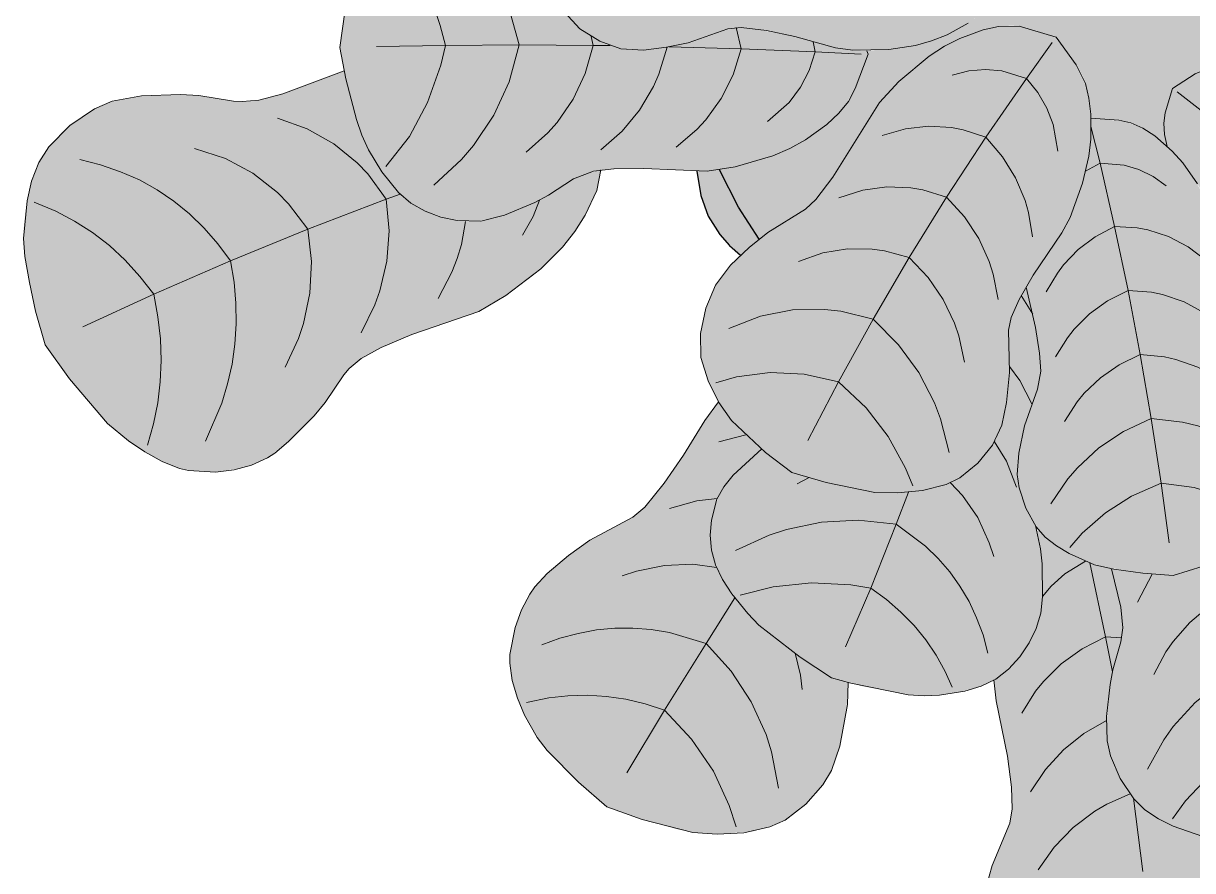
# Model space of a CAD drawing. Header units: centimetres. Extents: x 0 to 879, y -664 to 265.
# Drawn here: x 176 to 228.7, y -143.6 to -105.5 of the extents above; entities that cross this region are included whole.
import ezdxf

# ---------------------------------------------------------------- set-up
doc = ezdxf.new("R2010")
doc.units = ezdxf.units.CM
for name, color, linetype, lineweight, true_color in [('VEG-HOJAS', 117, 'Continuous', 18, 0x2e5e38), ('VEG-MACETA', 25, 'Continuous', 25, 0x745440), ('VEG-NERVIOS', 115, 'Continuous', 9, 0x528c5c)]:
    doc.layers.add(name, color=color, linetype=linetype, lineweight=lineweight, true_color=true_color)
doc.layers.add('VEG-RELLENO', color=253, linetype='Continuous', true_color=0x96c896)

# ---------------------------------------------------------------- blocks, each defined once
blk = doc.blocks.new('VEG_Ficus_lyrata_PLANTA')
at = {"layer": 'VEG-RELLENO', "true_color": 0xf2ead8}
h = blk.add_hatch(color=7, dxfattribs=at)
h.dxf.hatch_style = 1
h.paths.add_polyline_path([(5.27, 19.29), (6.38, 18.8), (7.46, 18.02), (8.46, 17.88), (9.18, 17.69), (8.44, 17.42), (7.64, 16.95), (5.98, 17.61), (4.91, 17.94)])
h.paths.add_polyline_path([(-15.11, 12.72), (-14.36, 12.59), (-13.72, 12.55), (-14.17, 12.03), (-15.18, 12.58)])
h.paths.add_polyline_path([(-16.01, -11.47), (-16.95, -10.54), (-17.47, -9.71), (-17.81, -8.78), (-17.99, -7.69), (-16.96, -7.62), (-16.11, -9.3), (-15.17, -10.75)])
h.paths.add_polyline_path([(11.02, -16.52), (10.28, -17.15), (9.71, -17.47), (9.1, -17.72), (8.57, -17.85), (7.89, -16.84), (9.3, -16.11), (10.28, -15.5)])
h.paths.add_polyline_path([(18.7, -6.54), (18.03, -7.45), (17.16, -7.17), (17.52, -6.24)])
at = {"layer": 'VEG-RELLENO', "true_color": 0x7a5e4a}
h = blk.add_hatch(color=35, dxfattribs=at)
h.dxf.hatch_style = 1
h.paths.add_polyline_path([(17.52, -6.24), (17.16, -7.17), (16.13, -6.93), (14.77, -6.81), (14.02, -6.6), (13.13, -6.09), (12.17, -5.43), (10.83, -4.39), (10.05, -3.92), (10.88, -4.04), (13.82, -4.13), (14.55, -4.75), (15.55, -5.39), (16.33, -5.77)])
h.paths.add_polyline_path([(9.3, -16.11), (7.89, -16.84), (6.85, -15.56), (6.58, -15.04), (6.33, -14.22), (5.99, -12.67), (5.75, -11.17), (5.51, -10.2), (6.16, -10.77), (7.62, -11.76), (9.1, -12.89), (9.33, -13.64), (9.62, -14.35), (10.28, -15.5)])
h.paths.add_polyline_path([(-15.17, -10.75), (-16.11, -9.3), (-16.96, -7.62), (-15.4, -7.27), (-14.16, -6.84), (-13.09, -6.28), (-12.13, -5.59), (-11.35, -4.82), (-10.98, -4.26), (-10.27, -2.42), (-10.32, -2.26), (-8.93, -2.16), (-7.77, -1.92), (-7.06, -1.68), (-6.38, -1.38), (-5.48, -0.82), (-4.8, -0.15), (-3.84, 1.45), (-3.88, 2.03), (-3.09, 1.32), (-2.54, 0.95), (-2, 0.68), (-1.46, 0.54), (-0.08, 0.38), (1.12, 1.13), (2.19, 0.6), (2.7, 0.43), (3.57, 0.37), (4.67, 0.5), (4.95, -0.54), (5.4, -1.29), (5.84, -1.78), (6.35, -2.24), (6.92, -2.65), (7.62, -3.06), (6.32, -2.92), (5.17, -3.02), (4.47, -3.3), (3.45, -3.97), (3.12, -5.06), (3.05, -5.52), (3.09, -6.03), (3.21, -6.57), (2.38, -5.92), (1.57, -5.51), (1.03, -5.39), (-0.24, -5.3), (-0.33, -4.4), (-0.59, -3.44), (-0.89, -2.89), (-1.8, -1.65), (-3.19, -1.22), (-3.77, -1.13), (-4.4, -1.17), (-5.43, -1.43), (-6.49, -1.88), (-7.17, -2.27), (-8.22, -3.05), (-9.2, -3.95), (-10.01, -4.95), (-11.09, -6.75), (-12.04, -8.22), (-12.84, -9.19), (-13.35, -9.59), (-14.51, -10.26)])
h.paths.add_polyline_path([(-14.17, 12.03), (-13.72, 12.55), (-12.71, 12.59), (-11.99, 12.77), (-10.59, 13.47), (-9.93, 12.87), (-9.26, 12.39), (-8.82, 11.89), (-7.93, 11.03), (-7.57, 10.56), (-7.3, 10.04), (-7.02, 9.22), (-6.66, 7.95), (-6.35, 6.52), (-7.13, 7.06), (-8.21, 7.65), (-8.93, 7.94), (-9.89, 8.18), (-10.82, 9.38), (-11.83, 10.4), (-12.9, 11.28)])
h.paths.add_polyline_path([(5.98, 17.61), (7.64, 16.95), (6.91, 16.28), (6.39, 15.46), (5.76, 14.01), (5.4, 12.61), (5.06, 11.85), (4.56, 11.22), (3.76, 10.37), (2.61, 9.28), (2.21, 10.65), (1.8, 12.51), (1.79, 13.42), (2.04, 14.53), (3.04, 15.07), (3.53, 15.5), (3.97, 16.06), (4.38, 16.73), (4.91, 17.94)])
h.paths.add_polyline_path([(17.51, 6.24), (16.05, 5.44), (15.23, 5.25), (13.16, 5.25), (11.54, 5.39), (12.29, 5.72), (13.68, 6.06), (14.39, 6.35), (14.98, 6.22), (15.72, 6.16), (16.5, 6.17), (17.49, 6.3)])
at = {"layer": 'VEG-RELLENO', "true_color": 0x6ca173}
h = blk.add_hatch(color=113, dxfattribs=at)
h.dxf.hatch_style = 1
h.paths.add_polyline_path([(-24.96, 6.43), (-24.35, 7.88), (-23.34, 9.82), (-22.71, 10.62), (-21.92, 11.4), (-21.04, 12.03), (-20.08, 12.37), (-19.02, 12.47), (-18.01, 12.35), (-17.07, 11.97), (-16.19, 11.39), (-15.39, 10.78), (-14.06, 9.45), (-13.55, 9.14), (-12.46, 8.75), (-11.19, 8.43), (-9.31, 8.05), (-8.57, 7.81), (-7.13, 7.06), (-6.13, 6.36), (-5.57, 5.86), (-5.07, 5.31), (-4.45, 4.44), (-4.15, 3.85), (-3.93, 2.96), (-3.84, 1.45), (-4.62, 0.1), (-5.22, -0.62), (-5.76, -1.02), (-6.71, -1.54), (-7.41, -1.81), (-8.14, -2.02), (-9.34, -2.21), (-10.96, -2.24), (-11.73, -2.13), (-13.57, -1.62), (-14.84, -1.35), (-15.99, -1.21), (-16.58, -1.27), (-18.37, -1.9), (-19.35, -2.1), (-20.39, -2.24), (-21.4, -2.18), (-22.35, -1.83), (-23.25, -1.27), (-23.95, -0.52), (-24.46, 0.45), (-24.9, 1.87), (-25.05, 2.9), (-25.06, 5.06)])
at = {"layer": 'VEG-RELLENO', "true_color": 0x54915c}
h = blk.add_hatch(color=93, dxfattribs=at)
h.dxf.hatch_style = 1
h.paths.add_polyline_path([(-34.07, -2.11), (-33.83, -0.41), (-33.38, 1.57), (-32.99, 2.61), (-32.41, 3.63), (-31.67, 4.6), (-31.09, 5.11), (-30.08, 5.64), (-29.09, 5.91), (-28.51, 5.7), (-27.7, 5.49), (-26.14, 5.2), (-25.28, 5.17), (-25.06, 5.06), (-25.02, 2.55), (-24.81, 1.52), (-24.46, 0.45), (-23.95, -0.52), (-23.51, -1.04), (-22.96, -1.48), (-22.04, -1.97), (-21.07, -2.23), (-20.04, -2.21), (-18.37, -1.9), (-16.58, -1.27), (-15.7, -1.22), (-13.57, -1.62), (-11.73, -2.13), (-10.96, -2.24), (-10.32, -2.26), (-10.27, -2.42), (-10.85, -3.96), (-11.35, -4.82), (-11.84, -5.34), (-12.75, -6.06), (-13.43, -6.48), (-14.16, -6.84), (-15.4, -7.27), (-17.1, -7.65), (-17.94, -7.69), (-20, -7.57), (-21.4, -7.57), (-22.64, -7.69), (-23.54, -8.03), (-24.97, -8.95), (-25.95, -9.38), (-27, -9.78), (-28.07, -9.96), (-29.15, -9.84), (-30.22, -9.49), (-30.86, -9.13), (-31.15, -8.91), (-31.94, -8.05), (-32.78, -6.73), (-33.21, -5.71), (-33.8, -3.52)])
at = {"layer": 'VEG-RELLENO', "true_color": 0x6da274}
h = blk.add_hatch(color=113, dxfattribs=at)
h.dxf.hatch_style = 1
h.paths.add_polyline_path([(-13.7, -21.25), (-14.89, -20.35), (-16.42, -18.92), (-16.99, -18.1), (-17.48, -17.13), (-17.8, -16.07), (-17.82, -14.99), (-17.58, -13.86), (-17.14, -12.82), (-16.47, -11.92), (-15.63, -11.13), (-14.79, -10.45), (-13.09, -9.4), (-12.62, -8.96), (-11.86, -7.95), (-9.76, -4.6), (-8.89, -3.64), (-7.52, -2.51), (-6.83, -2.06), (-6.13, -1.71), (-5.08, -1.32), (-4.4, -1.17), (-3.47, -1.16), (-1.8, -1.65), (-0.89, -2.89), (-0.48, -3.74), (-0.33, -4.4), (-0.24, -5.12), (-0.24, -6.25), (-0.33, -7.01), (-0.61, -8.22), (-1.16, -9.77), (-1.54, -10.47), (-2.83, -12.37), (-3.47, -13.46), (-3.82, -14.27), (-3.95, -14.85), (-3.9, -16.76), (-4.04, -18.11), (-4.25, -19.13), (-4.67, -20.03), (-5.33, -20.84), (-6.14, -21.5), (-6.75, -21.8), (-7.82, -22.07), (-8.94, -22.17), (-9.97, -22.15), (-12.16, -21.7)])
at = {"layer": 'VEG-RELLENO', "true_color": 0x5f9967}
h = blk.add_hatch(color=103, dxfattribs=at)
h.dxf.hatch_style = 1
h.paths.add_polyline_path([(19.48, -15.32), (18.66, -16.15), (17.38, -17.19), (16.67, -17.55), (15.84, -17.83), (14.95, -17.96), (14.07, -17.86), (13.16, -17.56), (12.34, -17.1), (11.64, -16.49), (11.04, -15.75), (10.52, -15.02), (9.73, -13.57), (9.39, -13.16), (8.79, -12.64), (7.88, -11.95), (6.16, -10.77), (5.51, -10.2), (5.15, -9.32), (4.57, -8.25), (3.91, -7.31), (3.21, -6.57), (3.09, -6.03), (3.05, -5.52), (3.12, -5.06), (3.45, -3.97), (4.47, -3.3), (5.17, -3.02), (6.32, -2.92), (7.62, -3.06), (8.62, -3.5), (10.24, -4.02), (10.83, -4.39), (12.17, -5.43), (13.13, -6.09), (14.02, -6.6), (14.77, -6.81), (16.13, -6.93), (16.98, -7.13), (17.86, -7.38), (18.66, -7.77), (19.35, -8.35), (19.94, -9.07), (20.33, -9.85), (20.51, -10.74), (20.53, -11.93), (20.4, -12.74), (19.89, -14.34)])
at = {"layer": 'VEG-RELLENO', "true_color": 0x4f8956}
h = blk.add_hatch(color=105, dxfattribs=at)
h.dxf.hatch_style = 1
h.paths.add_polyline_path([(-47.34, -15.5), (-47.84, -13.7), (-48.2, -11.93), (-48.3, -11.13), (-48.31, -10.31), (-48.22, -9.46), (-47.95, -8.13), (-47.63, -7.3), (-47.42, -6.93), (-47.18, -6.59), (-46.58, -5.93), (-45.49, -5.1), (-44.72, -4.69), (-44.32, -4.54), (-43, -4.3), (-41.24, -4.23), (-40.42, -4.28), (-38.85, -4.53), (-38.47, -4.55), (-37.71, -4.49), (-36.64, -4.21), (-33.87, -3.17), (-33.41, -5.01), (-33.08, -6.06), (-32.59, -7.05), (-31.94, -8.05), (-31.15, -8.91), (-30.55, -9.32), (-29.88, -9.63), (-28.78, -9.91), (-27.72, -9.94), (-26.65, -9.66), (-24.97, -8.95), (-23.25, -7.88), (-22.31, -7.63), (-22.49, -8.56), (-22.81, -9.3), (-23.24, -10.04), (-23.75, -10.76), (-24.33, -11.44), (-25.38, -12.41), (-26.58, -13.29), (-27.81, -14), (-30.82, -15.04), (-32.2, -15.62), (-33.1, -16.12), (-33.65, -16.58), (-34.96, -18.41), (-36.37, -19.86), (-37.33, -20.6), (-37.68, -20.78), (-38.43, -21.04), (-39.66, -21.24), (-40.88, -21.17), (-41.28, -21.08), (-42.07, -20.76), (-43.22, -20.08), (-44.23, -19.33), (-45.08, -18.45), (-46.59, -16.58)])
at = {"layer": 'VEG-RELLENO', "true_color": 0x649c6b}
h = blk.add_hatch(color=103, dxfattribs=at)
h.dxf.hatch_style = 1
h.paths.add_polyline_path([(3.48, -25.89), (2.11, -25.79), (0.22, -25.49), (-0.63, -25.19), (-1.5, -24.74), (-2.29, -24.17), (-2.87, -23.44), (-3.29, -22.56), (-3.52, -21.65), (-3.53, -20.71), (-3.36, -19.76), (-3.15, -18.86), (-2.63, -17.51), (-2.49, -16.69), (-2.54, -15.88), (-2.73, -14.73), (-3.15, -12.91), (-2.65, -12.06), (-1.54, -10.47), (-1.01, -9.4), (-0.61, -8.22), (-0.41, -7.41), (-0.24, -6.25), (-0.24, -5.3), (1.3, -5.44), (2.11, -5.75), (2.65, -6.1), (3.43, -6.78), (3.91, -7.31), (4.36, -7.92), (5.15, -9.32), (5.58, -10.41), (6.26, -13.93), (6.58, -15.04), (6.85, -15.56), (8, -16.98), (8.5, -17.82), (8.98, -18.75), (9.28, -19.72), (9.32, -20.74), (9.17, -21.78), (8.79, -22.69), (8.17, -23.5), (7.16, -24.38), (6.37, -24.85), (4.62, -25.55)])
at = {"layer": 'VEG-RELLENO', "true_color": 0x518d59}
h = blk.add_hatch(color=115, dxfattribs=at)
h.dxf.hatch_style = 1
h.paths.add_polyline_path([(-11.91, -30.51), (-13.33, -29.57), (-15.19, -28.13), (-15.93, -27.33), (-16.82, -26.07), (-17.25, -25.09), (-17.38, -24.08), (-17.27, -23.07), (-16.94, -22.17), (-16.34, -21.38), (-15.06, -20.19), (-13.7, -21.25), (-12.16, -21.7), (-10.32, -22.1), (-9.29, -22.18), (-7.82, -22.07), (-6.75, -21.8), (-6.14, -21.5), (-5.59, -21.08), (-4.87, -20.31), (-4.5, -19.75), (-4.25, -19.13), (-4.09, -18.45), (-3.92, -17.08), (-3.9, -16.43), (-3.97, -15.16), (-3.9, -14.55), (-3.61, -13.73), (-3.15, -12.91), (-2.79, -14.4), (-2.49, -16.42), (-2.56, -17.24), (-3.22, -19.15), (-3.48, -20.39), (-3.55, -21.03), (-3.52, -21.65), (-3.39, -22.26), (-3.16, -22.87), (-2.73, -23.64), (-2.45, -25.03), (-2.4, -26.47), (-2.44, -27.22), (-2.57, -27.95), (-2.83, -28.61), (-3.44, -29.56), (-4.23, -30.35), (-4.52, -30.56), (-5.17, -30.88), (-6.29, -31.18), (-7.4, -31.31), (-8.46, -31.27), (-10.59, -30.87)])
at = {"layer": 'VEG-RELLENO', "true_color": 0x55925d}
h = blk.add_hatch(color=103, dxfattribs=at)
h.dxf.hatch_style = 1
h.paths.add_polyline_path([(8.81, -37.86), (7.28, -37.88), (5.14, -37.72), (4.48, -37.56), (3.82, -37.33), (3.14, -37.03), (2.49, -36.66), (1.94, -36.21), (1.7, -35.96), (1.09, -35.04), (0.77, -34.37), (0.56, -33.68), (0.46, -32.62), (0.69, -30.47), (1.12, -28.88), (1.2, -28.25), (1.12, -27.32), (0.69, -25.59), (2.33, -25.82), (3.48, -25.89), (4.82, -25.47), (6.64, -24.71), (7.41, -24.18), (8.17, -23.5), (8.61, -22.97), (8.95, -22.4), (9.17, -21.78), (9.32, -20.74), (9.31, -20.05), (9.21, -19.39), (8.83, -18.43), (8.35, -17.55), (9.18, -18.79), (9.77, -19.99), (10.89, -23.93), (11.37, -25.16), (11.94, -25.98), (13.19, -27.22), (14.31, -28.79), (14.83, -29.85), (15.02, -30.58), (15.09, -31.37), (15.01, -32.57), (14.82, -33.3), (14.67, -33.65), (14.26, -34.31), (13.49, -35.22), (12.66, -35.97), (11.75, -36.53), (9.87, -37.44)])
at = {"layer": 'VEG-RELLENO', "true_color": 0x4c8453}
h = blk.add_hatch(color=105, dxfattribs=at)
h.dxf.hatch_style = 1
h.paths.add_polyline_path([(-22.03, -36.31), (-23.32, -35.2), (-24.72, -33.77), (-25.18, -33.19), (-25.74, -32.18), (-26.2, -31.03), (-26.38, -30.24), (-26.4, -29.45), (-26.17, -28.24), (-25.88, -27.44), (-25.5, -26.73), (-25.28, -26.4), (-24.72, -25.8), (-24.09, -25.25), (-22.8, -24.31), (-20.87, -23.27), (-20.1, -22.57), (-18.81, -20.81), (-17.62, -18.92), (-17, -18.07), (-16.42, -18.92), (-15.06, -20.19), (-16.34, -21.38), (-16.77, -21.9), (-17.08, -22.46), (-17.33, -23.4), (-17.38, -24.08), (-17.32, -24.76), (-17.14, -25.41), (-16.82, -26.07), (-16.4, -26.72), (-15.69, -27.61), (-15.19, -28.13), (-13.33, -29.57), (-11.91, -30.51), (-11.17, -30.72), (-11.25, -32.07), (-11.64, -33.96), (-12.09, -35.01), (-12.53, -35.62), (-13.08, -36.2), (-13.69, -36.7), (-14.34, -37.08), (-15.45, -37.42), (-17.06, -37.55), (-18.16, -37.47), (-18.88, -37.32), (-20.7, -36.8)])
at = {"layer": 'VEG-RELLENO', "true_color": 0x498050}
h = blk.add_hatch(color=105, dxfattribs=at)
h.dxf.hatch_style = 1
h.paths.add_polyline_path([(2.84, -47.85), (1.2, -47.63), (-0.71, -47.22), (-1.72, -46.85), (-2.73, -46.3), (-3.69, -45.61), (-4.21, -45.07), (-4.79, -44.1), (-5.16, -43), (-5.31, -41.9), (-5.17, -40.77), (-4.68, -38.96), (-3.89, -37.05), (-3.78, -36.4), (-3.81, -35.43), (-3.99, -34.03), (-4.5, -31.54), (-4.6, -30.6), (-3.95, -30.11), (-3.44, -29.56), (-2.83, -28.61), (-2.57, -27.95), (-2.44, -27.22), (-2.4, -26.47), (-2.45, -25.03), (-2.67, -23.91), (-2.59, -23.83), (-2.04, -24.37), (-1.21, -24.9), (-0.07, -25.41), (0.69, -25.59), (1.12, -27.32), (1.2, -28.25), (1.12, -28.88), (0.76, -30.14), (0.63, -30.8), (0.47, -32.25), (0.46, -32.98), (0.56, -33.68), (0.77, -34.37), (1.09, -35.04), (1.48, -35.67), (1.94, -36.21), (2.49, -36.66), (3.48, -37.18), (4.48, -37.56), (5.14, -37.72), (5.8, -37.8), (7.52, -37.89), (8.74, -37.86), (9.34, -39.15), (9.73, -40.36), (9.82, -41.59), (9.74, -42.45), (9.56, -43.28), (9.27, -44.04), (9.08, -44.38), (8.32, -45.32), (7.12, -46.31), (6.19, -46.82), (4.15, -47.53)])
at = {"layer": 'VEG-HOJAS'}
for points in [[(-5.76, -1.02), (-6.71, -1.54), (-7.41, -1.81), (-8.14, -2.02), (-9.34, -2.21), (-10.96, -2.24), (-11.73, -2.13), (-13.57, -1.62), (-14.84, -1.35), (-15.99, -1.21), (-16.58, -1.27), (-18.37, -1.9), (-19.35, -2.1), (-20.39, -2.24), (-21.4, -2.18), (-22.35, -1.83), (-23.25, -1.27), (-23.95, -0.52)], [(-10.32, -2.26), (-10.27, -2.42), (-10.85, -3.96), (-11.15, -4.55), (-11.58, -5.08), (-12.13, -5.59), (-13.09, -6.28), (-13.79, -6.66), (-14.56, -6.99), (-16.26, -7.49), (-17.52, -7.68), (-20.37, -7.56), (-21.72, -7.58), (-22.64, -7.69), (-23.54, -8.03), (-24.67, -8.77), (-25.28, -9.1), (-26.65, -9.66), (-27.72, -9.94), (-28.78, -9.91), (-29.52, -9.75), (-30.22, -9.49), (-30.86, -9.13), (-31.42, -8.65), (-32.17, -7.72), (-32.78, -6.73), (-33.08, -6.06), (-33.31, -5.36), (-33.8, -3.52), (-34.07, -2.11), (-33.83, -0.41)], [(3.21, -6.57), (3.09, -6.03), (3.05, -5.52), (3.12, -5.06), (3.45, -3.97), (4.47, -3.3), (5.17, -3.02), (6.32, -2.92), (7.62, -3.06)], [(-22.31, -7.63), (-22.49, -8.56), (-23.01, -9.67), (-23.48, -10.4), (-24.03, -11.11), (-25.01, -12.09), (-26.58, -13.29), (-27.81, -14), (-30.82, -15.04), (-32.2, -15.62), (-33.1, -16.12), (-33.65, -16.58), (-33.88, -16.86), (-34.73, -18.1), (-35.22, -18.7), (-36.37, -19.86), (-37, -20.39), (-37.33, -20.6), (-38.05, -20.92), (-38.83, -21.14), (-39.66, -21.24), (-40.88, -21.17), (-41.28, -21.08), (-42.07, -20.76), (-42.85, -20.32), (-43.58, -19.83), (-44.53, -19.05), (-46.24, -17.04), (-47.34, -15.5), (-47.78, -13.99), (-48.05, -12.7), (-48.26, -11.53), (-48.32, -10.72), (-48.15, -9.02), (-47.95, -8.13), (-47.63, -7.3), (-47.18, -6.59), (-46.23, -5.63), (-45.11, -4.88), (-44.32, -4.54), (-43, -4.3), (-41.24, -4.23), (-40.42, -4.28), (-38.85, -4.53), (-38.47, -4.55), (-37.71, -4.49), (-36.64, -4.21), (-33.87, -3.17)], [(-0.24, -5.3), (1.03, -5.39), (1.57, -5.51), (2.11, -5.75), (2.65, -6.1), (3.43, -6.78), (3.91, -7.31), (4.57, -8.25)], [(4.82, -25.47), (3.48, -25.89), (2.11, -25.79), (0.8, -25.61), (-0.07, -25.41), (-1.21, -24.9), (-1.78, -24.56), (-2.29, -24.17), (-2.69, -23.7), (-3.16, -22.87), (-3.47, -21.95), (-3.55, -21.34), (-3.48, -20.39), (-3.22, -19.15), (-2.63, -17.51), (-2.49, -16.69), (-2.54, -15.88), (-2.73, -14.73), (-3.15, -12.91)], [(4.81, -37.65), (3.48, -37.18), (2.81, -36.85), (2.2, -36.45), (1.7, -35.96), (1.09, -35.04), (0.65, -34.02), (0.5, -33.34), (0.47, -32.25), (0.63, -30.8), (0.76, -30.14), (1.12, -28.88), (1.2, -28.25), (1.12, -27.32), (0.69, -25.59)], [(-11.17, -30.72), (-11.2, -31.71), (-11.54, -33.58), (-11.91, -34.68), (-12.3, -35.32), (-13.08, -36.2), (-14.01, -36.91), (-14.69, -37.22), (-15.86, -37.48), (-17.06, -37.55), (-18.16, -37.47), (-20.44, -36.88), (-22.03, -36.31), (-23.32, -35.2), (-24.72, -33.77), (-25.18, -33.19), (-25.74, -32.18), (-26.06, -31.42), (-26.3, -30.63), (-26.41, -29.85), (-26.4, -29.45), (-26.17, -28.24), (-25.88, -27.44), (-25.5, -26.73), (-25.28, -26.4), (-24.72, -25.8), (-23.76, -25), (-22.8, -24.31), (-20.87, -23.27), (-20.33, -22.82), (-19.46, -21.74), (-18.58, -20.47), (-17.62, -18.92), (-17, -18.07)], [(-2.73, -23.64), (-2.5, -24.69), (-2.42, -25.37), (-2.41, -26.85), (-2.49, -27.59), (-2.69, -28.28), (-3.01, -28.93), (-3.44, -29.56), (-3.95, -30.11), (-4.52, -30.56), (-5.17, -30.88), (-5.91, -31.1), (-7.05, -31.28), (-7.75, -31.32), (-8.46, -31.27), (-11.05, -30.75), (-11.91, -30.51), (-13.33, -29.57), (-15.19, -28.13), (-15.69, -27.61), (-16.4, -26.72), (-16.82, -26.07), (-17.14, -25.41), (-17.32, -24.76), (-17.38, -24.08), (-17.33, -23.4), (-17.08, -22.46), (-16.77, -21.9), (-16.34, -21.38), (-15.06, -20.19)], [(-5.08, -40.39), (-4.68, -38.96), (-3.89, -37.05), (-3.78, -36.4), (-3.81, -35.43), (-3.99, -34.03), (-4.5, -31.54), (-4.6, -30.6)]]:
    blk.add_lwpolyline(points, dxfattribs=at)
blk.add_lwpolyline([(-13.7, -21.25), (-14.89, -20.35), (-16.42, -18.92), (-16.99, -18.1), (-17.48, -17.13), (-17.8, -16.07), (-17.82, -14.99), (-17.58, -13.86), (-17.14, -12.82), (-16.47, -11.92), (-15.63, -11.13), (-14.79, -10.45), (-13.09, -9.4), (-12.62, -8.96), (-11.86, -7.95), (-9.76, -4.6), (-8.89, -3.64), (-7.52, -2.51), (-6.83, -2.06), (-6.13, -1.71), (-5.08, -1.32), (-4.4, -1.17), (-3.47, -1.16), (-1.8, -1.65), (-0.89, -2.89), (-0.48, -3.74), (-0.33, -4.4), (-0.24, -5.12), (-0.24, -6.25), (-0.33, -7.01), (-0.61, -8.22), (-1.16, -9.77), (-1.54, -10.47), (-2.83, -12.37), (-3.47, -13.46), (-3.82, -14.27), (-3.95, -14.85), (-3.9, -16.76), (-4.04, -18.11), (-4.25, -19.13), (-4.67, -20.03), (-5.33, -20.84), (-6.14, -21.5), (-6.75, -21.8), (-7.82, -22.07), (-8.94, -22.17), (-9.97, -22.15), (-12.16, -21.7)], close=True, dxfattribs=at)
at = {"layer": 'VEG-MACETA'}
for points in [[(-17.99, -7.69), (-17.81, -8.78), (-17.47, -9.71), (-16.95, -10.54), (-16.51, -11.03), (-16.01, -11.47)], [(-15.17, -10.75), (-16.11, -9.3), (-16.96, -7.62)]]:
    blk.add_lwpolyline(points, dxfattribs=at)
at = {"layer": 'VEG-NERVIOS'}
for points in [[(-25.98, -2), (-26.45, -0.33), (-26.78, 0.45), (-27.16, 1.19), (-27.61, 1.89), (-28.12, 2.56), (-28.69, 3.18), (-29.33, 3.77), (-30.02, 4.31)], [(-29.31, -2.02), (-29.54, -1.12), (-29.83, -0.26), (-30.18, 0.56), (-30.6, 1.33), (-31.08, 2.07), (-31.63, 2.76), (-32.22, 3.39)], [(-15.98, -2.17), (-16.21, -1.22)], [(-29.31, -2.02), (-32.41, -2.07)], [(-29.31, -2.02), (-29.52, -2.91), (-30.11, -4.59), (-30.93, -6.12), (-31.99, -7.48)], [(-25.98, -2), (-26.44, -3.66), (-27.13, -5.17), (-28.04, -6.53), (-28.58, -7.16), (-29.83, -8.31)], [(-25.98, -2), (-29.31, -2.02)], [(-22.65, -2.02), (-25.98, -2)], [(-22.65, -2.02), (-23.02, -3.29), (-23.56, -4.45), (-24.28, -5.49), (-24.7, -5.96), (-25.67, -6.83)], [(-22.65, -2.02), (-22.74, -1.62)], [(-21.88, -2.03), (-22.65, -2.02)], [(-19.32, -2.1), (-19.69, -3.31), (-19.94, -3.88), (-20.56, -4.94), (-21.35, -5.88), (-22.31, -6.72)], [(-15.98, -2.17), (-19.23, -2.08)], [(-12.65, -2.31), (-12.74, -1.86)], [(-1.98, -1.89), (-3.14, -3.51)], [(-15.98, -2.17), (-16.35, -3.35), (-16.89, -4.41), (-17.58, -5.37), (-17.98, -5.81), (-18.91, -6.6)], [(-12.65, -2.31), (-15.98, -2.17)], [(-12.65, -2.31), (-12.93, -3.15), (-13.32, -3.91), (-13.83, -4.59), (-14.8, -5.45)], [(-10.58, -2.41), (-12.65, -2.31)], [(-3.14, -3.51), (-4.24, -3.17), (-4.98, -3.1), (-5.73, -3.17), (-6.48, -3.36)], [(-3.14, -3.51), (-4.97, -6.16)], [(-3.14, -3.51), (-2.62, -4.15), (-2.22, -4.85), (-1.93, -5.59), (-1.72, -6.79)], [(3.65, -4.12), (5.01, -5.16)], [(-31.98, -8.95), (-32.81, -7.81), (-33.28, -7.31), (-34.33, -6.45), (-35.53, -5.78), (-36.87, -5.3)], [(-4.97, -6.16), (-5.99, -5.82), (-6.51, -5.72), (-7.54, -5.66), (-8.58, -5.78), (-9.63, -6.08)], [(-0.23, -5.68), (0.18, -7.32)], [(-4.97, -6.16), (-6.73, -8.85)], [(-4.97, -6.16), (-4.21, -7.04), (-3.63, -7.99), (-3.2, -9), (-3.05, -9.54), (-2.86, -10.65)], [(-35.5, -10.3), (-36.38, -9.15), (-36.88, -8.64), (-37.98, -7.78), (-39.22, -7.12), (-40.61, -6.66)], [(-38.99, -11.73), (-39.56, -10.96), (-40.17, -10.26), (-40.83, -9.61), (-41.54, -9.04), (-42.29, -8.53), (-43.09, -8.08), (-43.94, -7.71), (-44.84, -7.4), (-45.78, -7.16)], [(0.18, -7.32), (-0.47, -7.69)], [(0.18, -7.32), (0.83, -10.18)], [(0.18, -7.32), (1.26, -7.41), (1.93, -7.61), (2.57, -7.92), (3.16, -8.35)], [(-6.73, -8.85), (-7.8, -8.52), (-8.34, -8.43), (-9.42, -8.39), (-10.5, -8.54), (-11.58, -8.89)], [(-31.98, -8.95), (-35.5, -10.3)], [(-31.98, -8.95), (-31.85, -10.37), (-31.95, -11.74), (-32.26, -13.07), (-32.49, -13.71), (-33.11, -14.97)], [(-31.35, -8.72), (-31.98, -8.95)], [(-6.73, -8.85), (-8.42, -11.58)], [(-6.73, -8.85), (-5.92, -9.74), (-5.28, -10.72), (-4.81, -11.76), (-4.64, -12.32), (-4.41, -13.47)], [(-42.45, -13.23), (-43.07, -12.43), (-43.73, -11.7), (-44.44, -11.04), (-45.2, -10.45), (-46.01, -9.93), (-46.86, -9.48), (-47.83, -9.08)], [(-25.07, -8.99), (-25.35, -9.73), (-25.83, -10.57)], [(-28.4, -9.95), (-28.59, -10.99), (-28.78, -11.62), (-29.02, -12.23), (-29.64, -13.42)], [(-35.5, -10.3), (-38.99, -11.73)], [(-35.5, -10.3), (-35.34, -11.76), (-35.41, -13.18), (-35.7, -14.55), (-35.92, -15.22), (-36.53, -16.52)], [(0.83, -10.18), (-0.04, -10.65), (-0.8, -11.22), (-1.46, -11.9), (-1.74, -12.28), (-2.24, -13.12)], [(0.83, -10.18), (1.44, -13.06)], [(0.83, -10.18), (1.85, -10.24), (2.34, -10.33), (3.27, -10.63), (4.15, -11.09), (4.96, -11.71)], [(-8.42, -11.58), (-9.53, -11.28), (-10.09, -11.2), (-11.2, -11.18), (-12.31, -11.37), (-13.41, -11.75)], [(-8.42, -11.58), (-10.04, -14.35)], [(-8.42, -11.58), (-7.56, -12.48), (-6.88, -13.47), (-6.37, -14.53), (-6.18, -15.1), (-5.92, -16.28)], [(-38.99, -11.73), (-42.45, -13.23)], [(-38.99, -11.73), (-38.83, -12.69), (-38.75, -13.63), (-38.73, -14.56), (-38.79, -15.47), (-38.92, -16.37), (-39.12, -17.26), (-39.38, -18.13), (-40.12, -19.84)], [(1.44, -13.06), (0.52, -13.52), (-0.29, -14.11), (-0.98, -14.8), (-1.29, -15.19), (-1.82, -16.05)], [(1.44, -13.06), (1.99, -15.94)], [(1.44, -13.06), (2.5, -13.14), (3, -13.24), (3.97, -13.57), (4.87, -14.06), (5.71, -14.73)], [(-42.45, -13.23), (-45.64, -14.69)], [(-42.45, -13.23), (-42.26, -14.24), (-42.15, -15.23), (-42.12, -16.21), (-42.16, -17.17), (-42.27, -18.12), (-42.46, -19.07), (-42.73, -20.02)], [(-3.37, -13.28), (-2.85, -14.13)], [(-10.04, -14.35), (-11.5, -13.99), (-12.23, -13.91), (-13.68, -13.93), (-15.12, -14.22), (-16.54, -14.77)], [(-10.04, -14.35), (-11.6, -17.17)], [(-10.04, -14.35), (-8.9, -15.5), (-7.98, -16.76), (-7.27, -18.12), (-7, -18.84), (-6.61, -20.36)], [(1.99, -15.94), (1.04, -16.4), (0.2, -16.99), (-0.53, -17.69), (-0.85, -18.08), (-1.42, -18.96)], [(1.99, -15.94), (2.49, -18.83)], [(1.99, -15.94), (3.08, -16.04), (3.6, -16.16), (4.59, -16.52), (5.51, -17.04), (6.36, -17.74)], [(-11.6, -17.17), (-13.15, -16.83), (-14.68, -16.75), (-16.2, -16.95), (-17.13, -17.22)], [(-3.9, -16.49), (-3.44, -17.11), (-2.89, -18.17)], [(-11.6, -17.17), (-12.98, -19.81)], [(-11.6, -17.17), (-10.36, -18.34), (-9.36, -19.64), (-8.58, -21.06), (-8.26, -21.86)], [(2.49, -18.83), (1.24, -19.41), (0.13, -20.15), (-0.84, -21.04), (-1.27, -21.54), (-2.03, -22.66)], [(2.49, -18.83), (2.94, -21.73)], [(2.49, -18.83), (3.9, -18.99), (4.58, -19.16), (5.85, -19.65), (7.04, -20.37), (8.12, -21.31)], [(-15.77, -19.56), (-16.99, -19.88)], [(-4.57, -19.87), (-4.04, -20.75), (-3.59, -21.91)], [(-12.93, -21.48), (-13.46, -21.77)], [(-6.56, -21.72), (-6.02, -22.29), (-5.33, -23.29), (-4.81, -24.42), (-4.61, -25.04)], [(2.94, -21.73), (1.6, -22.32), (0.42, -23.07), (-0.62, -23.99), (-1.18, -24.64)], [(2.94, -21.73), (3.3, -24.43)], [(2.94, -21.73), (4.42, -21.93), (5.81, -22.36), (7.1, -23.02), (7.78, -23.51)], [(-17.06, -22.42), (-17.98, -22.53), (-19.21, -22.88)], [(-8.45, -22.14), (-9, -23.58)], [(-9, -23.58), (-10.71, -23.41), (-12.36, -23.5), (-13.95, -23.83), (-14.73, -24.08), (-16.24, -24.77)], [(-9, -23.58), (-10.15, -26.46)], [(-9, -23.58), (-7.68, -24.57), (-7.11, -25.13), (-6.59, -25.73), (-6.13, -26.38), (-5.72, -27.07), (-5.38, -27.8), (-5.09, -28.57), (-4.87, -29.39)], [(-0.48, -25.25), (-1.41, -25.82), (-2.02, -26.37), (-2.41, -26.84)], [(-17.09, -25.54), (-18.17, -25.39), (-19.44, -25.44), (-20.7, -25.7), (-21.34, -25.91)], [(-0.28, -25.33), (0.43, -28.66)], [(-10.15, -26.46), (-11.05, -26.31), (-12.82, -26.22), (-14.54, -26.4), (-16.03, -26.78)], [(2.53, -25.83), (1.87, -27.09)], [(-10.15, -26.46), (-11.28, -29.1)], [(-10.15, -26.46), (-9.44, -26.97), (-8.79, -27.54), (-8.2, -28.14), (-7.67, -28.79), (-7.2, -29.48), (-6.79, -30.22), (-6.48, -30.93)], [(6.12, -26.67), (5.1, -27.27), (4.22, -28.01), (3.48, -28.86), (3.15, -29.33), (2.61, -30.36)], [(-16.27, -26.9), (-17.57, -28.95)], [(-17.57, -28.95), (-19.21, -28.46), (-20.04, -28.32), (-20.86, -28.26), (-21.68, -28.27), (-22.5, -28.34), (-23.33, -28.5), (-24.15, -28.72), (-24.97, -29.02)], [(-17.57, -28.95), (-19.44, -31.96)], [(-17.57, -28.95), (-16.43, -30.21), (-15.53, -31.58), (-14.86, -33.06), (-14.62, -33.84), (-14.31, -35.48)], [(0.43, -28.66), (-0.63, -29.2), (-1.57, -29.87), (-2.37, -30.67), (-2.73, -31.11), (-3.35, -32.1)], [(0.43, -28.66), (0.74, -30.24)], [(0.43, -28.66), (1.16, -28.7)], [(-13.56, -29.4), (-13.32, -30.39), (-13.24, -31.03)], [(6.97, -29.91), (5.63, -30.68), (4.47, -31.61), (3.48, -32.7), (3.05, -33.3), (2.32, -34.62)], [(-19.44, -31.96), (-20.31, -31.68), (-21.18, -31.47), (-22.05, -31.34), (-22.92, -31.29), (-23.79, -31.31), (-24.65, -31.4), (-25.65, -31.62)], [(-19.44, -31.96), (-21.14, -34.78)], [(-19.44, -31.96), (-18.22, -33.27), (-17.24, -34.7), (-16.52, -36.25), (-16.21, -37.21)], [(0.47, -32.43), (-0.55, -33.01), (-1.47, -33.75), (-2.27, -34.63), (-2.95, -35.64)], [(7.77, -33.18), (6.34, -33.96), (5.1, -34.92), (4.03, -36.05), (3.45, -36.86)], [(1.53, -35.73), (0.48, -36.2), (-0.06, -36.51), (-1.03, -37.25), (-1.88, -38.13), (-2.6, -39.15)], [(1.68, -35.93), (2.11, -39.22)]]:
    blk.add_lwpolyline(points, dxfattribs=at)

msp = doc.modelspace()

# ---------------------------------------------------------------- block references
msp.add_blockref('VEG_Ficus_lyrata_PLANTA', (224.315, -104.421))

doc.saveas('drawing.dxf')
